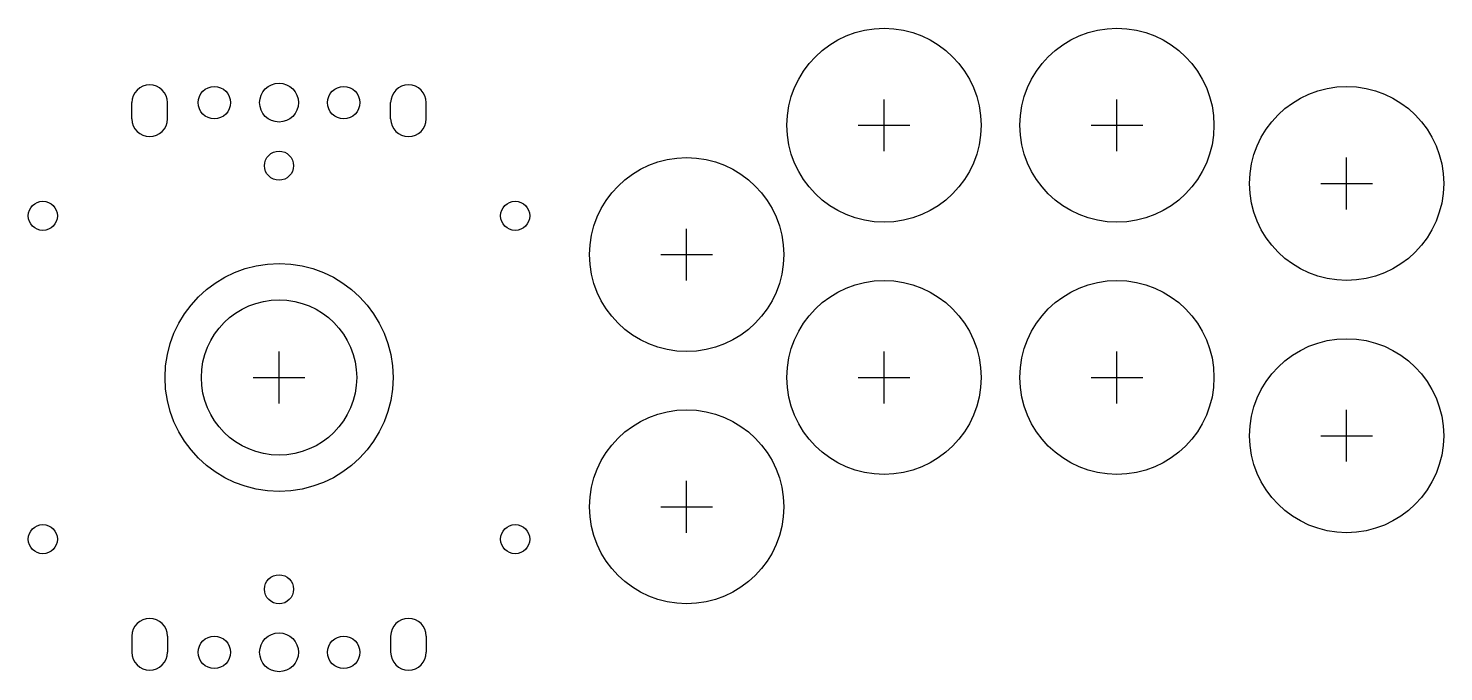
# Model space of a CAD drawing. Header units: millimetres. Extents: x -39 to 180, y -46 to 54.
import ezdxf

# ---------------------------------------------------------------- set-up
doc = ezdxf.new("R2010")
doc.units = ezdxf.units.MM
for name, color, linetype in [('BUTTONS', 1, 'Continuous'), ('GL_PLATE_HOLES', 2, 'Continuous'), ('JOYSTICK_BORE_24', 5, 'Continuous'), ('JOYSTICK_BORE_35.25', 3, 'Continuous'), ('REFERENCE', 8, 'Continuous')]:
    doc.layers.add(name, color=color, linetype=linetype)

msp = doc.modelspace()

# ---------------------------------------------------------------- linework, layer by layer
at = {"layer": 'BUTTONS'}
for centre in [(93.5, 39), (129.5, 39), (165, 30), (63, 19), (93.5, 0), (129.5, 0), (165, -9), (63, -20)]:
    msp.add_circle(centre, 15, dxfattribs=at)
at = {"layer": 'GL_PLATE_HOLES'}
for p, q in [((-22.75, 40), (-22.75, 42.5)), ((-17.25, 40), (-17.25, 42.5)), ((17.25, 40), (17.25, 42.5)), ((22.75, 40), (22.75, 42.5)), ((-22.75, -40), (-22.75, -42.5)), ((-17.25, -40), (-17.25, -42.5)), ((17.25, -40), (17.25, -42.5)), ((22.75, -40), (22.75, -42.5))]:
    msp.add_line(p, q, dxfattribs=at)
for centre, radius in [((-10, 42.5), 2.5), ((0, 42.5), 3), ((10, 42.5), 2.5), ((0, 32.75), 2.25), ((-36.5, 25), 2.25), ((36.5, 25), 2.25), ((-36.5, -25), 2.25), ((36.5, -25), 2.25), ((0, -32.75), 2.25), ((-10, -42.5), 2.5), ((0, -42.5), 3), ((10, -42.5), 2.5)]:
    msp.add_circle(centre, radius, dxfattribs=at)
for centre, start, end in [((-20, 42.5), 0, 180), ((20, 42.5), 0, 180), ((-20, 40), 180, 360), ((20, 40), 180, 360), ((-20, -40), 0, 180), ((20, -40), 0, 180), ((-20, -42.5), -180, 0), ((20, -42.5), -180, 0)]:
    msp.add_arc(centre, 2.75, start, end, dxfattribs=at)
at = {"layer": 'JOYSTICK_BORE_24'}
msp.add_circle((0, 0), 12, dxfattribs=at)
at = {"layer": 'JOYSTICK_BORE_35.25'}
msp.add_circle((0, 0), 17.62, dxfattribs=at)
at = {"layer": 'REFERENCE'}
for p, q in [((93.5, 35), (93.5, 43)), ((129.5, 35), (129.5, 43)), ((89.5, 39), (97.5, 39)), ((125.5, 39), (133.5, 39)), ((165, 26), (165, 34)), ((161, 30), (169, 30)), ((63, 15), (63, 23)), ((59, 19), (67, 19)), ((0, -4), (0, 4)), ((93.5, -4), (93.5, 4)), ((129.5, -4), (129.5, 4)), ((-4, 0), (4, 0)), ((89.5, 0), (97.5, 0)), ((125.5, 0), (133.5, 0)), ((165, -13), (165, -5)), ((161, -9), (169, -9)), ((63, -24), (63, -16)), ((59, -20), (67, -20))]:
    msp.add_line(p, q, dxfattribs=at)

doc.saveas('drawing.dxf')
